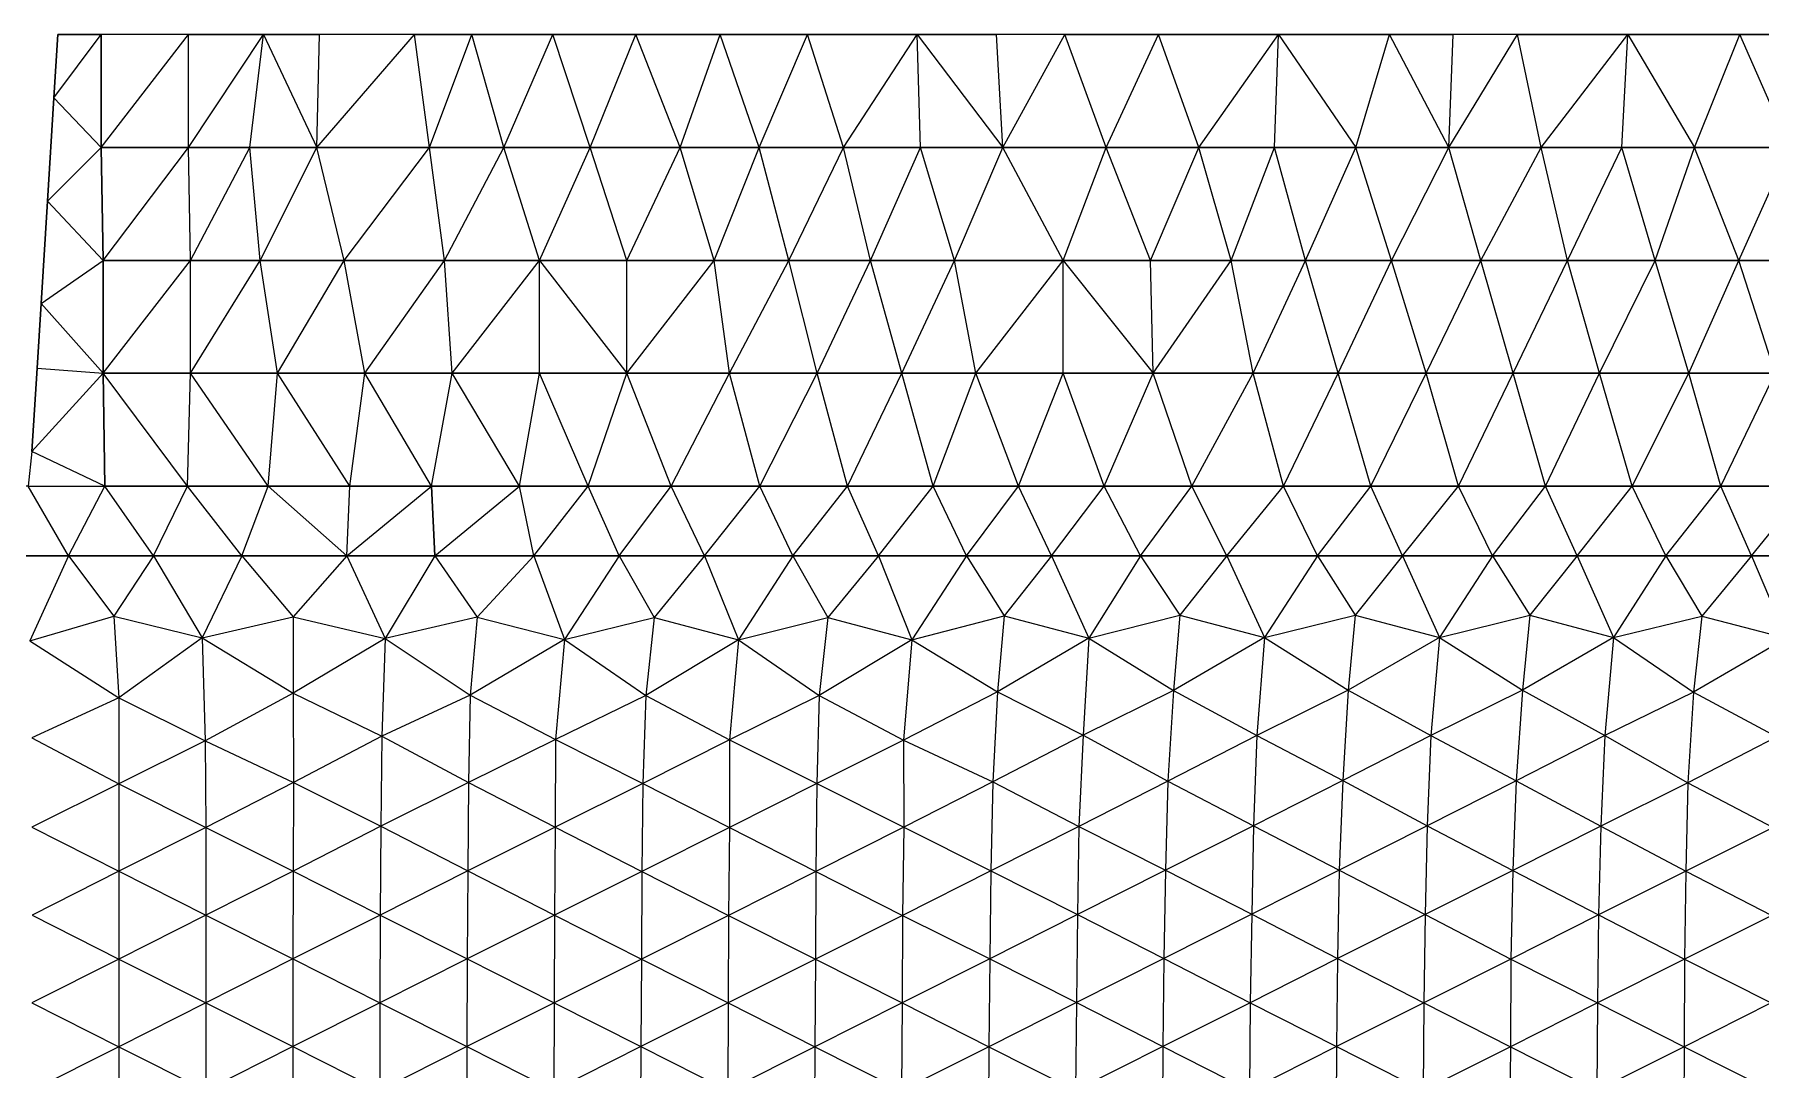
# Model space of a CAD drawing. Header units: inches. Extents: x 0 to 30, y -12 to 0.
# Drawn here: x 10.02 to 19.95, y -5.96 to 0 of the extents above; entities that cross this region are included whole.
import ezdxf

# ---------------------------------------------------------------- set-up
doc = ezdxf.new("R2010")
doc.units = ezdxf.units.IN
doc.header["$MEASUREMENT"] = 0
doc.layers.add('GEOFEM_ACTIVE_AREAS', color=2, linetype='Continuous')
doc.layers.add('GEOFEM_ACTIVE_MESH', color=4, linetype='Continuous')

msp = doc.modelspace()

# ---------------------------------------------------------------- linework, layer by layer
at = {"layer": 'GEOFEM_ACTIVE_AREAS'}
msp.add_lwpolyline([(12.3, -2.6), (11.83, -2.6), (11.36, -2.6), (10.8968, -2.6), (10.42, -2.6), (10.41, -1.95), (10.41, -1.3), (10.4, -0.65), (10.4, 0), (10.15, 0), (10.1272, -0.3654), (10.09, -0.96), (10.0533, -1.5476), (10.03, -1.92), (10, -2.4), (9.98, -2.6), (9.3, -2.6), (9.28, -3), (9.7107, -3), (10.2104, -3), (10.6998, -3), (11.2078, -3), (11.8133, -3), (12.32, -3)], close=True, dxfattribs=at)
for points in [[(20.3882, 0), (19.829, 0), (19.1841, 0), (18.5483, 0), (18.1782, 0), (17.8125, 0), (17.1733, 0), (16.4837, 0), (15.9445, 0), (15.5511, 0), (15.0952, 0), (14.4635, 0), (13.9616, 0), (13.4749, 0), (12.9981, 0), (12.5314, 0), (12.2023, 0), (11.6548, 0), (11.3338, 0), (10.9026, 0), (10.4, 0), (10.4, -0.65), (10.9026, -0.65), (11.2545, -0.65), (11.6393, -0.65), (12.2882, -0.65), (12.7161, -0.65), (13.2136, -0.65), (13.7313, -0.65), (14.1848, -0.65), (14.6708, -0.65), (15.1134, -0.65), (15.5881, -0.65), (16.1819, -0.65), (16.7164, -0.65), (17.1508, -0.65), (17.6196, -0.65), (18.1536, -0.65), (18.6853, -0.65), (19.1496, -0.65), (19.5686, -0.65), (20.1137, -0.65)], [(20.1137, -0.65), (19.5686, -0.65), (19.1496, -0.65), (18.6853, -0.65), (18.1536, -0.65), (17.6196, -0.65), (17.1508, -0.65), (16.7164, -0.65), (16.1819, -0.65), (15.5881, -0.65), (15.1134, -0.65), (14.6708, -0.65), (14.1848, -0.65), (13.7313, -0.65), (13.2136, -0.65), (12.7161, -0.65), (12.2882, -0.65), (11.6393, -0.65), (11.2545, -0.65), (10.9026, -0.65), (10.4, -0.65), (10.41, -1.3), (10.9123, -1.3), (11.314, -1.3), (11.798, -1.3), (12.3757, -1.3), (12.9215, -1.3), (13.4238, -1.3), (13.9262, -1.3), (14.357, -1.3), (14.8269, -1.3), (15.3096, -1.3), (15.9354, -1.3), (16.4377, -1.3), (16.9008, -1.3), (17.3288, -1.3), (17.8244, -1.3), (18.3391, -1.3), (18.837, -1.3), (19.3415, -1.3), (19.8236, -1.3), (20.349, -1.3)], [(20.349, -1.3), (19.8236, -1.3), (19.3415, -1.3), (18.837, -1.3), (18.3391, -1.3), (17.8244, -1.3), (17.3288, -1.3), (16.9008, -1.3), (16.4377, -1.3), (15.9354, -1.3), (15.3096, -1.3), (14.8269, -1.3), (14.357, -1.3), (13.9262, -1.3), (13.4238, -1.3), (12.9215, -1.3), (12.3757, -1.3), (11.798, -1.3), (11.314, -1.3), (10.9123, -1.3), (10.41, -1.3), (10.41, -1.95), (10.9123, -1.95), (11.4146, -1.95), (11.9169, -1.95), (12.4192, -1.95), (12.9215, -1.95), (13.4238, -1.95), (14.0141, -1.95), (14.519, -1.95), (15.0063, -1.95), (15.4331, -1.95), (15.9354, -1.95), (16.4523, -1.95), (17.0288, -1.95), (17.5177, -1.95), (18.0234, -1.95), (18.5235, -1.95), (19.0211, -1.95), (19.5357, -1.95), (20.0319, -1.95)], [(20.0319, -1.95), (19.5357, -1.95), (19.0211, -1.95), (18.5235, -1.95), (18.0234, -1.95), (17.5177, -1.95), (17.0288, -1.95), (16.4523, -1.95), (15.9354, -1.95), (15.4331, -1.95), (15.0063, -1.95), (14.519, -1.95), (14.0141, -1.95), (13.4238, -1.95), (12.9215, -1.95), (12.4192, -1.95), (11.9169, -1.95), (11.4146, -1.95), (10.9123, -1.95), (10.41, -1.95), (10.42, -2.6), (10.8968, -2.6), (11.36, -2.6), (11.83, -2.6), (12.3, -2.6), (12.8057, -2.6), (13.2007, -2.6), (13.6787, -2.6), (14.1897, -2.6), (14.6945, -2.6), (15.1868, -2.6), (15.6773, -2.6), (16.1699, -2.6), (16.6753, -2.6), (17.2028, -2.6), (17.706, -2.6), (18.2094, -2.6), (18.7098, -2.6), (19.2099, -2.6), (19.7199, -2.6), (20.2197, -2.6)], [(20.2197, -2.6), (19.7199, -2.6), (19.2099, -2.6), (18.7098, -2.6), (18.2094, -2.6), (17.706, -2.6), (17.2028, -2.6), (16.6753, -2.6), (16.1699, -2.6), (15.6773, -2.6), (15.1868, -2.6), (14.6945, -2.6), (14.1897, -2.6), (13.6787, -2.6), (13.2007, -2.6), (12.8057, -2.6), (12.3, -2.6), (12.32, -3), (12.888, -3), (13.3806, -3), (13.8706, -3), (14.3799, -3), (14.8727, -3), (15.3776, -3), (15.8668, -3), (16.3797, -3), (16.8773, -3), (17.3991, -3), (17.8881, -3), (18.4047, -3), (18.8916, -3), (19.402, -3), (19.8948, -3), (20.4041, -3)], [(20.4041, -3), (19.8948, -3), (19.402, -3), (18.8916, -3), (18.4047, -3), (17.8881, -3), (17.3991, -3), (16.8773, -3), (16.3797, -3), (15.8668, -3), (15.3776, -3), (14.8727, -3), (14.3799, -3), (13.8706, -3), (13.3806, -3), (12.888, -3), (12.32, -3), (11.8133, -3), (11.2078, -3), (10.6998, -3), (10.2104, -3), (9.7107, -3)]]:
    msp.add_lwpolyline(points, dxfattribs=at)
at = {"layer": 'GEOFEM_ACTIVE_MESH'}
for p, q in [((10.1272, -0.3654), (10.15, 0)), ((10.1272, -0.3654), (10.4, 0)), ((10.15, 0), (10.4, 0)), ((10.4, -0.65), (10.9026, 0)), ((10.4, -0.65), (10.4, 0)), ((10.9026, 0), (10.4, 0)), ((10.4, -0.65), (10.4, 0)), ((10.9026, -0.65), (10.9026, 0)), ((10.9026, -0.65), (11.3338, 0)), ((10.9026, 0), (11.3338, 0)), ((11.2545, -0.65), (11.3338, 0)), ((11.3338, 0), (11.6393, -0.65)), ((11.3338, 0), (11.6548, 0)), ((11.6393, -0.65), (12.2023, 0)), ((11.6393, -0.65), (11.6548, 0)), ((12.2023, 0), (11.6548, 0)), ((12.2882, -0.65), (12.2023, 0)), ((12.2023, 0), (12.5314, 0)), ((12.2882, -0.65), (12.5314, 0)), ((12.7161, -0.65), (12.5314, 0)), ((12.5314, 0), (12.9981, 0)), ((12.7161, -0.65), (12.9981, 0)), ((13.2136, -0.65), (12.9981, 0)), ((12.9981, 0), (13.4749, 0)), ((13.2136, -0.65), (13.4749, 0)), ((13.7313, -0.65), (13.4749, 0)), ((13.4749, 0), (13.9616, 0)), ((13.7313, -0.65), (13.9616, 0)), ((14.1848, -0.65), (13.9616, 0)), ((13.9616, 0), (14.4635, 0)), ((14.1848, -0.65), (14.4635, 0)), ((14.6708, -0.65), (14.4635, 0)), ((14.4635, 0), (15.0952, 0)), ((14.6708, -0.65), (15.0952, 0)), ((15.1134, -0.65), (15.0952, 0)), ((15.0952, 0), (15.5881, -0.65)), ((15.0952, 0), (15.5511, 0)), ((15.5881, -0.65), (15.5511, 0)), ((15.9445, 0), (15.5511, 0)), ((15.5881, -0.65), (15.9445, 0)), ((16.1819, -0.65), (15.9445, 0)), ((15.9445, 0), (16.4837, 0)), ((16.1819, -0.65), (16.4837, 0)), ((16.7164, -0.65), (16.4837, 0)), ((16.4837, 0), (17.1733, 0)), ((16.7164, -0.65), (17.1733, 0)), ((17.1508, -0.65), (17.1733, 0)), ((17.1733, 0), (17.6196, -0.65)), ((17.1733, 0), (17.8125, 0)), ((17.6196, -0.65), (17.8125, 0)), ((18.1536, -0.65), (17.8125, 0)), ((17.8125, 0), (18.1782, 0)), ((18.1536, -0.65), (18.5483, 0)), ((18.1536, -0.65), (18.1782, 0)), ((18.5483, 0), (18.1782, 0)), ((18.6853, -0.65), (18.5483, 0)), ((18.5483, 0), (19.1841, 0)), ((18.6853, -0.65), (19.1841, 0)), ((19.1496, -0.65), (19.1841, 0)), ((19.1841, 0), (19.5686, -0.65)), ((19.1841, 0), (19.829, 0)), ((19.5686, -0.65), (19.829, 0)), ((20.1137, -0.65), (19.829, 0)), ((19.829, 0), (20.3882, 0)), ((10.09, -0.96), (10.1272, -0.3654)), ((10.1272, -0.3654), (10.4, -0.65)), ((10.09, -0.96), (10.4, -0.65)), ((10.4, -0.65), (10.9026, -0.65)), ((10.41, -1.3), (10.4, -0.65)), ((10.41, -1.3), (10.4, -0.65)), ((10.9026, -0.65), (10.4, -0.65)), ((10.41, -1.3), (10.9026, -0.65)), ((10.9026, -0.65), (11.2545, -0.65)), ((10.9123, -1.3), (10.9026, -0.65)), ((10.9026, -0.65), (11.2545, -0.65)), ((10.9123, -1.3), (11.2545, -0.65)), ((11.2545, -0.65), (11.6393, -0.65)), ((11.314, -1.3), (11.2545, -0.65)), ((11.2545, -0.65), (11.6393, -0.65)), ((11.314, -1.3), (11.6393, -0.65)), ((11.6393, -0.65), (12.2882, -0.65)), ((11.798, -1.3), (11.6393, -0.65)), ((11.6393, -0.65), (12.2882, -0.65)), ((11.798, -1.3), (12.2882, -0.65)), ((12.2882, -0.65), (12.7161, -0.65)), ((12.3757, -1.3), (12.2882, -0.65)), ((12.2882, -0.65), (12.7161, -0.65)), ((12.3757, -1.3), (12.7161, -0.65)), ((12.7161, -0.65), (13.2136, -0.65)), ((12.9215, -1.3), (12.7161, -0.65)), ((12.7161, -0.65), (13.2136, -0.65)), ((12.9215, -1.3), (13.2136, -0.65)), ((13.2136, -0.65), (13.7313, -0.65)), ((13.4238, -1.3), (13.2136, -0.65)), ((13.2136, -0.65), (13.7313, -0.65)), ((13.4238, -1.3), (13.7313, -0.65)), ((13.7313, -0.65), (14.1848, -0.65)), ((13.9262, -1.3), (13.7313, -0.65)), ((13.7313, -0.65), (14.1848, -0.65)), ((13.9262, -1.3), (14.1848, -0.65)), ((14.1848, -0.65), (14.6708, -0.65)), ((14.357, -1.3), (14.1848, -0.65)), ((14.1848, -0.65), (14.6708, -0.65)), ((14.357, -1.3), (14.6708, -0.65)), ((14.6708, -0.65), (15.1134, -0.65)), ((14.8269, -1.3), (14.6708, -0.65)), ((14.6708, -0.65), (15.1134, -0.65)), ((14.8269, -1.3), (15.1134, -0.65)), ((15.1134, -0.65), (15.5881, -0.65)), ((15.3096, -1.3), (15.1134, -0.65)), ((15.1134, -0.65), (15.5881, -0.65)), ((15.3096, -1.3), (15.5881, -0.65)), ((15.5881, -0.65), (16.1819, -0.65)), ((15.9354, -1.3), (15.5881, -0.65)), ((15.5881, -0.65), (16.1819, -0.65)), ((15.9354, -1.3), (16.1819, -0.65)), ((16.1819, -0.65), (16.7164, -0.65)), ((16.4377, -1.3), (16.1819, -0.65)), ((16.1819, -0.65), (16.7164, -0.65)), ((16.4377, -1.3), (16.7164, -0.65)), ((16.7164, -0.65), (17.1508, -0.65)), ((16.9008, -1.3), (16.7164, -0.65)), ((16.7164, -0.65), (17.1508, -0.65)), ((16.9008, -1.3), (17.1508, -0.65)), ((17.1508, -0.65), (17.6196, -0.65)), ((17.3288, -1.3), (17.1508, -0.65)), ((17.1508, -0.65), (17.6196, -0.65)), ((17.3288, -1.3), (17.6196, -0.65)), ((17.6196, -0.65), (18.1536, -0.65)), ((17.8244, -1.3), (17.6196, -0.65)), ((17.6196, -0.65), (18.1536, -0.65)), ((17.8244, -1.3), (18.1536, -0.65)), ((18.1536, -0.65), (18.6853, -0.65)), ((18.3391, -1.3), (18.1536, -0.65)), ((18.1536, -0.65), (18.6853, -0.65)), ((18.3391, -1.3), (18.6853, -0.65)), ((18.6853, -0.65), (19.1496, -0.65)), ((18.837, -1.3), (18.6853, -0.65)), ((18.6853, -0.65), (19.1496, -0.65)), ((18.837, -1.3), (19.1496, -0.65)), ((19.1496, -0.65), (19.5686, -0.65)), ((19.3415, -1.3), (19.1496, -0.65)), ((19.1496, -0.65), (19.5686, -0.65)), ((19.3415, -1.3), (19.5686, -0.65)), ((19.5686, -0.65), (20.1137, -0.65)), ((19.8236, -1.3), (19.5686, -0.65)), ((19.5686, -0.65), (20.1137, -0.65)), ((19.8236, -1.3), (20.1137, -0.65)), ((10.0533, -1.5476), (10.09, -0.96)), ((10.09, -0.96), (10.41, -1.3)), ((10.0533, -1.5476), (10.41, -1.3)), ((10.41, -1.95), (10.41, -1.3)), ((10.41, -1.3), (10.9123, -1.3)), ((10.41, -1.95), (10.9123, -1.3)), ((10.41, -1.95), (10.41, -1.3)), ((10.9123, -1.3), (10.41, -1.3)), ((10.9123, -1.3), (11.314, -1.3)), ((10.9123, -1.95), (10.9123, -1.3)), ((10.9123, -1.95), (11.314, -1.3)), ((10.9123, -1.3), (11.314, -1.3)), ((11.314, -1.3), (11.798, -1.3)), ((11.4146, -1.95), (11.314, -1.3)), ((11.314, -1.3), (11.798, -1.3)), ((11.4146, -1.95), (11.798, -1.3)), ((11.798, -1.3), (12.3757, -1.3)), ((11.9169, -1.95), (11.798, -1.3)), ((11.798, -1.3), (12.3757, -1.3)), ((11.9169, -1.95), (12.3757, -1.3)), ((12.3757, -1.3), (12.9215, -1.3)), ((12.4192, -1.95), (12.3757, -1.3)), ((12.3757, -1.3), (12.9215, -1.3)), ((12.4192, -1.95), (12.9215, -1.3)), ((12.9215, -1.3), (13.4238, -1.3)), ((12.9215, -1.95), (12.9215, -1.3)), ((12.9215, -1.3), (13.4238, -1.95)), ((12.9215, -1.3), (13.4238, -1.3)), ((13.4238, -1.3), (13.9262, -1.3)), ((13.4238, -1.95), (13.9262, -1.3)), ((13.4238, -1.95), (13.4238, -1.3)), ((13.9262, -1.3), (13.4238, -1.3)), ((13.9262, -1.3), (14.357, -1.3)), ((14.0141, -1.95), (13.9262, -1.3)), ((13.9262, -1.3), (14.357, -1.3)), ((14.0141, -1.95), (14.357, -1.3)), ((14.357, -1.3), (14.8269, -1.3)), ((14.519, -1.95), (14.357, -1.3)), ((14.357, -1.3), (14.8269, -1.3)), ((14.519, -1.95), (14.8269, -1.3)), ((14.8269, -1.3), (15.3096, -1.3)), ((15.0063, -1.95), (14.8269, -1.3)), ((14.8269, -1.3), (15.3096, -1.3)), ((15.0063, -1.95), (15.3096, -1.3)), ((15.3096, -1.3), (15.9354, -1.3)), ((15.4331, -1.95), (15.3096, -1.3)), ((15.3096, -1.3), (15.9354, -1.3)), ((15.4331, -1.95), (15.9354, -1.3)), ((15.9354, -1.3), (16.4377, -1.3)), ((15.9354, -1.95), (15.9354, -1.3)), ((15.9354, -1.3), (16.4523, -1.95)), ((15.9354, -1.3), (16.4377, -1.3)), ((16.4377, -1.3), (16.9008, -1.3)), ((16.4523, -1.95), (16.4377, -1.3)), ((16.9008, -1.3), (16.4377, -1.3)), ((16.4523, -1.95), (16.9008, -1.3)), ((16.9008, -1.3), (17.3288, -1.3)), ((17.0288, -1.95), (16.9008, -1.3)), ((16.9008, -1.3), (17.3288, -1.3)), ((17.0288, -1.95), (17.3288, -1.3)), ((17.3288, -1.3), (17.8244, -1.3)), ((17.5177, -1.95), (17.3288, -1.3)), ((17.3288, -1.3), (17.8244, -1.3)), ((17.5177, -1.95), (17.8244, -1.3)), ((17.8244, -1.3), (18.3391, -1.3)), ((18.0234, -1.95), (17.8244, -1.3)), ((17.8244, -1.3), (18.3391, -1.3)), ((18.0234, -1.95), (18.3391, -1.3)), ((18.3391, -1.3), (18.837, -1.3)), ((18.5235, -1.95), (18.3391, -1.3)), ((18.3391, -1.3), (18.837, -1.3)), ((18.5235, -1.95), (18.837, -1.3)), ((18.837, -1.3), (19.3415, -1.3)), ((19.0211, -1.95), (18.837, -1.3)), ((18.837, -1.3), (19.3415, -1.3)), ((19.0211, -1.95), (19.3415, -1.3)), ((19.3415, -1.3), (19.8236, -1.3)), ((19.5357, -1.95), (19.3415, -1.3)), ((19.3415, -1.3), (19.8236, -1.3)), ((19.5357, -1.95), (19.8236, -1.3)), ((19.8236, -1.3), (20.349, -1.3)), ((20.0319, -1.95), (19.8236, -1.3)), ((19.8236, -1.3), (20.349, -1.3)), ((10.03, -1.92), (10.0533, -1.5476)), ((10.41, -1.95), (10.0533, -1.5476)), ((10, -2.4), (10.03, -1.92)), ((10, -2.4), (10.41, -1.95)), ((10.03, -1.92), (10.41, -1.95)), ((10.42, -2.6), (10.41, -1.95)), ((10.41, -1.95), (10.9123, -1.95)), ((10.8968, -2.6), (10.41, -1.95)), ((10.42, -2.6), (10.41, -1.95)), ((10.9123, -1.95), (10.41, -1.95)), ((10.8968, -2.6), (10.9123, -1.95)), ((10.9123, -1.95), (11.4146, -1.95)), ((11.36, -2.6), (10.9123, -1.95)), ((11.4146, -1.95), (10.9123, -1.95)), ((11.36, -2.6), (11.4146, -1.95)), ((11.4146, -1.95), (11.9169, -1.95)), ((11.83, -2.6), (11.4146, -1.95)), ((11.9169, -1.95), (11.4146, -1.95)), ((11.83, -2.6), (11.9169, -1.95)), ((11.9169, -1.95), (12.4192, -1.95)), ((12.3, -2.6), (11.9169, -1.95)), ((12.4192, -1.95), (11.9169, -1.95)), ((12.3, -2.6), (12.4192, -1.95)), ((12.4192, -1.95), (12.9215, -1.95)), ((12.8057, -2.6), (12.4192, -1.95)), ((12.4192, -1.95), (12.9215, -1.95)), ((12.8057, -2.6), (12.9215, -1.95)), ((12.9215, -1.95), (13.4238, -1.95)), ((13.2007, -2.6), (12.9215, -1.95)), ((12.9215, -1.95), (13.4238, -1.95)), ((13.2007, -2.6), (13.4238, -1.95)), ((13.4238, -1.95), (14.0141, -1.95)), ((13.6787, -2.6), (13.4238, -1.95)), ((13.4238, -1.95), (14.0141, -1.95)), ((13.6787, -2.6), (14.0141, -1.95)), ((14.0141, -1.95), (14.519, -1.95)), ((14.1897, -2.6), (14.0141, -1.95)), ((14.0141, -1.95), (14.519, -1.95)), ((14.1897, -2.6), (14.519, -1.95)), ((14.519, -1.95), (15.0063, -1.95)), ((14.6945, -2.6), (14.519, -1.95)), ((14.519, -1.95), (15.0063, -1.95)), ((14.6945, -2.6), (15.0063, -1.95)), ((15.0063, -1.95), (15.4331, -1.95)), ((15.1868, -2.6), (15.0063, -1.95)), ((15.0063, -1.95), (15.4331, -1.95)), ((15.1868, -2.6), (15.4331, -1.95)), ((15.4331, -1.95), (15.9354, -1.95)), ((15.6773, -2.6), (15.4331, -1.95)), ((15.4331, -1.95), (15.9354, -1.95)), ((15.6773, -2.6), (15.9354, -1.95)), ((15.9354, -1.95), (16.4523, -1.95)), ((16.1699, -2.6), (15.9354, -1.95)), ((15.9354, -1.95), (16.4523, -1.95)), ((16.1699, -2.6), (16.4523, -1.95)), ((16.4523, -1.95), (17.0288, -1.95)), ((16.6753, -2.6), (16.4523, -1.95)), ((16.4523, -1.95), (17.0288, -1.95)), ((16.6753, -2.6), (17.0288, -1.95)), ((17.0288, -1.95), (17.5177, -1.95)), ((17.2028, -2.6), (17.0288, -1.95)), ((17.0288, -1.95), (17.5177, -1.95)), ((17.2028, -2.6), (17.5177, -1.95)), ((17.5177, -1.95), (18.0234, -1.95)), ((17.706, -2.6), (17.5177, -1.95)), ((17.5177, -1.95), (18.0234, -1.95)), ((17.706, -2.6), (18.0234, -1.95)), ((18.0234, -1.95), (18.5235, -1.95)), ((18.2094, -2.6), (18.0234, -1.95)), ((18.0234, -1.95), (18.5235, -1.95)), ((18.2094, -2.6), (18.5235, -1.95)), ((18.5235, -1.95), (19.0211, -1.95)), ((18.7098, -2.6), (18.5235, -1.95)), ((18.5235, -1.95), (19.0211, -1.95)), ((18.7098, -2.6), (19.0211, -1.95)), ((19.0211, -1.95), (19.5357, -1.95)), ((19.2099, -2.6), (19.0211, -1.95)), ((19.0211, -1.95), (19.5357, -1.95)), ((19.2099, -2.6), (19.5357, -1.95)), ((19.5357, -1.95), (20.0319, -1.95)), ((19.7199, -2.6), (19.5357, -1.95)), ((19.5357, -1.95), (20.0319, -1.95)), ((19.7199, -2.6), (20.0319, -1.95)), ((10.42, -2.6), (10, -2.4)), ((10.2104, -3), (9.98, -2.6)), ((9.98, -2.6), (10.42, -2.6)), ((10.2104, -3), (10.42, -2.6)), ((10.6998, -3), (10.42, -2.6)), ((10.42, -2.6), (10.8968, -2.6)), ((10.8968, -2.6), (10.42, -2.6)), ((10.6998, -3), (10.8968, -2.6)), ((11.2078, -3), (10.8968, -2.6)), ((10.8968, -2.6), (11.36, -2.6)), ((11.36, -2.6), (10.8968, -2.6)), ((11.2078, -3), (11.36, -2.6)), ((11.8133, -3), (11.36, -2.6)), ((11.36, -2.6), (11.83, -2.6)), ((11.83, -2.6), (11.36, -2.6)), ((11.8133, -3), (12.3, -2.6)), ((11.8133, -3), (11.83, -2.6)), ((12.3, -2.6), (11.83, -2.6)), ((12.3, -2.6), (11.83, -2.6)), ((12.32, -3), (12.3, -2.6)), ((12.3, -2.6), (12.8057, -2.6)), ((12.32, -3), (12.3, -2.6)), ((12.8057, -2.6), (12.3, -2.6)), ((12.32, -3), (12.8057, -2.6)), ((12.8057, -2.6), (13.2007, -2.6)), ((12.888, -3), (12.8057, -2.6)), ((12.8057, -2.6), (13.2007, -2.6)), ((12.888, -3), (13.2007, -2.6)), ((13.2007, -2.6), (13.6787, -2.6)), ((13.3806, -3), (13.2007, -2.6)), ((13.2007, -2.6), (13.6787, -2.6)), ((13.3806, -3), (13.6787, -2.6)), ((13.6787, -2.6), (14.1897, -2.6)), ((13.8706, -3), (13.6787, -2.6)), ((13.6787, -2.6), (14.1897, -2.6)), ((13.8706, -3), (14.1897, -2.6)), ((14.1897, -2.6), (14.6945, -2.6)), ((14.3799, -3), (14.1897, -2.6)), ((14.1897, -2.6), (14.6945, -2.6)), ((14.3799, -3), (14.6945, -2.6)), ((14.6945, -2.6), (15.1868, -2.6)), ((14.8727, -3), (14.6945, -2.6)), ((14.6945, -2.6), (15.1868, -2.6)), ((14.8727, -3), (15.1868, -2.6)), ((15.1868, -2.6), (15.6773, -2.6)), ((15.3776, -3), (15.1868, -2.6)), ((15.1868, -2.6), (15.6773, -2.6)), ((15.3776, -3), (15.6773, -2.6)), ((15.6773, -2.6), (16.1699, -2.6)), ((15.8668, -3), (15.6773, -2.6)), ((15.6773, -2.6), (16.1699, -2.6)), ((15.8668, -3), (16.1699, -2.6)), ((16.1699, -2.6), (16.6753, -2.6)), ((16.3797, -3), (16.1699, -2.6)), ((16.1699, -2.6), (16.6753, -2.6)), ((16.3797, -3), (16.6753, -2.6)), ((16.6753, -2.6), (17.2028, -2.6)), ((16.8773, -3), (16.6753, -2.6)), ((16.6753, -2.6), (17.2028, -2.6)), ((16.8773, -3), (17.2028, -2.6)), ((17.2028, -2.6), (17.706, -2.6)), ((17.3991, -3), (17.2028, -2.6)), ((17.2028, -2.6), (17.706, -2.6)), ((17.3991, -3), (17.706, -2.6)), ((17.706, -2.6), (18.2094, -2.6)), ((17.8881, -3), (17.706, -2.6)), ((17.706, -2.6), (18.2094, -2.6)), ((17.8881, -3), (18.2094, -2.6)), ((18.2094, -2.6), (18.7098, -2.6)), ((18.4047, -3), (18.2094, -2.6)), ((18.2094, -2.6), (18.7098, -2.6)), ((18.4047, -3), (18.7098, -2.6)), ((18.7098, -2.6), (19.2099, -2.6)), ((18.8916, -3), (18.7098, -2.6)), ((18.7098, -2.6), (19.2099, -2.6)), ((18.8916, -3), (19.2099, -2.6)), ((19.2099, -2.6), (19.7199, -2.6)), ((19.402, -3), (19.2099, -2.6)), ((19.2099, -2.6), (19.7199, -2.6)), ((19.402, -3), (19.7199, -2.6)), ((19.7199, -2.6), (20.2197, -2.6)), ((19.8948, -3), (19.7199, -2.6)), ((19.7199, -2.6), (20.2197, -2.6)), ((19.8948, -3), (20.2197, -2.6)), ((9.7107, -3), (10.2104, -3)), ((9.7107, -3), (10.2104, -3)), ((10.2104, -3), (9.9893, -3.489)), ((10.2104, -3), (10.6998, -3)), ((10.2104, -3), (10.6998, -3)), ((10.2104, -3), (10.4713, -3.3476)), ((10.6998, -3), (10.4713, -3.3476)), ((10.6998, -3), (11.2078, -3)), ((10.6998, -3), (11.2078, -3)), ((10.6998, -3), (10.9804, -3.4726)), ((11.2078, -3), (10.9804, -3.4726)), ((11.2078, -3), (11.8133, -3)), ((11.2078, -3), (11.8133, -3)), ((11.2078, -3), (11.5032, -3.3517)), ((11.8133, -3), (11.5032, -3.3517)), ((11.8133, -3), (12.32, -3)), ((12.32, -3), (11.8133, -3)), ((11.8133, -3), (12.0325, -3.4766)), ((12.32, -3), (12.0325, -3.4766)), ((12.32, -3), (12.888, -3)), ((12.888, -3), (12.32, -3)), ((12.32, -3), (12.5619, -3.3541)), ((12.888, -3), (12.5619, -3.3541)), ((12.888, -3), (13.3806, -3)), ((12.888, -3), (13.3806, -3)), ((12.888, -3), (13.0659, -3.4829)), ((13.3806, -3), (13.0659, -3.4829)), ((13.3806, -3), (13.8706, -3)), ((13.3806, -3), (13.8706, -3)), ((13.3806, -3), (13.5822, -3.355)), ((13.8706, -3), (13.5822, -3.355)), ((13.8706, -3), (14.3799, -3)), ((13.8706, -3), (14.3799, -3)), ((13.8706, -3), (14.0662, -3.4842)), ((14.3799, -3), (14.0662, -3.4842)), ((14.3799, -3), (14.8727, -3)), ((14.3799, -3), (14.8727, -3)), ((14.3799, -3), (14.5807, -3.3556)), ((14.8727, -3), (14.5807, -3.3556)), ((14.8727, -3), (15.3776, -3)), ((14.8727, -3), (15.3776, -3)), ((14.8727, -3), (15.0648, -3.4845)), ((15.3776, -3), (15.0648, -3.4845)), ((15.3776, -3), (15.8668, -3)), ((15.3776, -3), (15.8668, -3)), ((15.3776, -3), (15.5959, -3.3463)), ((15.8668, -3), (15.5959, -3.3463)), ((15.8668, -3), (16.3797, -3)), ((15.8668, -3), (16.3797, -3)), ((15.8668, -3), (16.0816, -3.475)), ((16.3797, -3), (16.0816, -3.475)), ((16.3797, -3), (16.8773, -3)), ((16.3797, -3), (16.8773, -3)), ((16.3797, -3), (16.6054, -3.3426)), ((16.8773, -3), (16.6054, -3.3426)), ((16.8773, -3), (17.3991, -3)), ((16.8773, -3), (17.3991, -3)), ((16.8773, -3), (17.094, -3.4704)), ((17.3991, -3), (17.094, -3.4704)), ((17.3991, -3), (17.8881, -3)), ((17.3991, -3), (17.8881, -3)), ((17.3991, -3), (17.615, -3.3423)), ((17.8881, -3), (17.615, -3.3423)), ((17.8881, -3), (18.4047, -3)), ((17.8881, -3), (18.4047, -3)), ((17.8881, -3), (18.0996, -3.4703)), ((18.4047, -3), (18.0996, -3.4703)), ((18.4047, -3), (18.8916, -3)), ((18.4047, -3), (18.8916, -3)), ((18.4047, -3), (18.6195, -3.3422)), ((18.8916, -3), (18.6195, -3.3422)), ((18.8916, -3), (19.402, -3)), ((18.8916, -3), (19.402, -3)), ((18.8916, -3), (19.1023, -3.4703)), ((19.402, -3), (19.1023, -3.4703)), ((19.402, -3), (19.8948, -3)), ((19.402, -3), (19.8948, -3)), ((19.402, -3), (19.6095, -3.3481)), ((19.8948, -3), (19.6095, -3.3481)), ((19.8948, -3), (20.4041, -3)), ((19.8948, -3), (20.4041, -3)), ((19.8948, -3), (20.0966, -3.4745)), ((9.9893, -3.489), (10.4713, -3.3476)), ((10.4713, -3.3476), (10.9804, -3.4726)), ((10.4713, -3.3476), (10.5, -3.8179)), ((10.9804, -3.4726), (11.5032, -3.3517)), ((11.5032, -3.3517), (12.0325, -3.4766)), ((11.5032, -3.3517), (11.5038, -3.7913)), ((12.5619, -3.3541), (12.0325, -3.4766)), ((12.5619, -3.3541), (12.5221, -3.802)), ((12.5619, -3.3541), (13.0659, -3.4829)), ((13.0659, -3.4829), (13.5822, -3.355)), ((13.5822, -3.355), (13.5339, -3.8035)), ((13.5822, -3.355), (14.0662, -3.4842)), ((14.0662, -3.4842), (14.5807, -3.3556)), ((14.5807, -3.3556), (14.5313, -3.8047)), ((14.5807, -3.3556), (15.0648, -3.4845)), ((15.0648, -3.4845), (15.5959, -3.3463)), ((15.5959, -3.3463), (15.5568, -3.7831)), ((15.5959, -3.3463), (16.0816, -3.475)), ((16.0816, -3.475), (16.6054, -3.3426)), ((16.6054, -3.3426), (16.5704, -3.7747)), ((16.6054, -3.3426), (17.094, -3.4704)), ((17.094, -3.4704), (17.615, -3.3423)), ((17.615, -3.3423), (17.5748, -3.7741)), ((17.615, -3.3423), (18.0996, -3.4703)), ((18.0996, -3.4703), (18.6195, -3.3422)), ((18.6195, -3.3422), (18.5778, -3.7741)), ((18.6195, -3.3422), (19.1023, -3.4703)), ((19.1023, -3.4703), (19.6095, -3.3481)), ((19.6095, -3.3481), (19.5624, -3.7855)), ((19.6095, -3.3481), (20.0966, -3.4745)), ((10.9804, -3.4726), (10.5, -3.8179)), ((10.9804, -3.4726), (11.5038, -3.7913)), ((10.9804, -3.4726), (10.9982, -4.066)), ((16.0816, -3.475), (15.5568, -3.7831)), ((16.0816, -3.475), (16.05, -4.0318)), ((16.0816, -3.475), (16.5704, -3.7747)), ((17.094, -3.4704), (16.5704, -3.7747)), ((17.094, -3.4704), (17.0495, -4.0341)), ((17.094, -3.4704), (17.5748, -3.7741)), ((18.0996, -3.4703), (17.5748, -3.7741)), ((18.0996, -3.4703), (18.0509, -4.0346)), ((18.0996, -3.4703), (18.5778, -3.7741)), ((19.1023, -3.4703), (18.5778, -3.7741)), ((19.1023, -3.4703), (19.0526, -4.0346)), ((19.1023, -3.4703), (19.5624, -3.7855)), ((20.0966, -3.4745), (19.5624, -3.7855)), ((9.9893, -3.489), (10.5, -3.8179)), ((12.0325, -3.4766), (11.5038, -3.7913)), ((12.0325, -3.4766), (12.0145, -4.0377)), ((12.0325, -3.4766), (12.5221, -3.802)), ((13.0659, -3.4829), (12.5221, -3.802)), ((13.0659, -3.4829), (13.0136, -4.0582)), ((13.0659, -3.4829), (13.5339, -3.8035)), ((14.0662, -3.4842), (13.5339, -3.8035)), ((14.0662, -3.4842), (14.0157, -4.0603)), ((14.0662, -3.4842), (14.5313, -3.8047)), ((15.0648, -3.4845), (14.5313, -3.8047)), ((15.0648, -3.4845), (15.0152, -4.0606)), ((15.0648, -3.4845), (15.5568, -3.7831)), ((10.5, -3.8179), (9.9997, -4.0477)), ((10.5, -3.8179), (10.9982, -4.066)), ((10.5, -3.8179), (10.5004, -4.3123)), ((11.5038, -3.7913), (10.9982, -4.066)), ((11.5038, -3.7913), (12.0145, -4.0377)), ((11.5038, -3.7913), (11.5051, -4.305)), ((12.5221, -3.802), (12.0145, -4.0377)), ((12.5221, -3.802), (12.5132, -4.305)), ((12.5221, -3.802), (13.0136, -4.0582)), ((13.5339, -3.8035), (13.0136, -4.0582)), ((13.5339, -3.8035), (13.5168, -4.3106)), ((13.5339, -3.8035), (14.0157, -4.0603)), ((14.5313, -3.8047), (14.0157, -4.0603)), ((14.5313, -3.8047), (14.518, -4.3113)), ((14.5313, -3.8047), (15.0152, -4.0606)), ((15.5568, -3.7831), (15.0152, -4.0606)), ((15.5568, -3.7831), (15.5307, -4.3012)), ((15.5568, -3.7831), (16.05, -4.0318)), ((16.5704, -3.7747), (16.05, -4.0318)), ((16.5704, -3.7747), (16.5378, -4.2971)), ((16.5704, -3.7747), (17.0495, -4.0341)), ((17.5748, -3.7741), (17.0495, -4.0341)), ((17.5748, -3.7741), (17.5441, -4.2927)), ((17.5748, -3.7741), (18.0509, -4.0346)), ((18.5778, -3.7741), (18.0509, -4.0346)), ((18.5778, -3.7741), (18.5421, -4.2952)), ((18.5778, -3.7741), (19.0526, -4.0346)), ((19.5624, -3.7855), (19.0526, -4.0346)), ((19.5624, -3.7855), (19.5286, -4.3062)), ((19.5624, -3.7855), (20.0419, -4.0427)), ((9.9997, -4.0477), (10.5004, -4.3123)), ((10.9982, -4.066), (10.5004, -4.3123)), ((10.9982, -4.066), (11.5051, -4.305)), ((10.9982, -4.066), (11.0019, -4.5637)), ((12.0145, -4.0377), (11.5051, -4.305)), ((12.0145, -4.0377), (12.0085, -4.5569)), ((12.0145, -4.0377), (12.5132, -4.305)), ((13.0136, -4.0582), (12.5132, -4.305)), ((13.0136, -4.0582), (13.012, -4.5618)), ((13.0136, -4.0582), (13.5168, -4.3106)), ((14.0157, -4.0603), (13.5168, -4.3106)), ((14.0157, -4.0603), (14.0142, -4.564)), ((14.0157, -4.0603), (14.518, -4.3113)), ((15.0152, -4.0606), (14.518, -4.3113)), ((15.0152, -4.0606), (15.5307, -4.3012)), ((15.0152, -4.0606), (15.0183, -4.5617)), ((16.05, -4.0318), (15.5307, -4.3012)), ((16.05, -4.0318), (16.0249, -4.5577)), ((16.05, -4.0318), (16.5378, -4.2971)), ((17.0495, -4.0341), (16.5378, -4.2971)), ((17.0495, -4.0341), (17.0297, -4.554)), ((17.0495, -4.0341), (17.5441, -4.2927)), ((18.0509, -4.0346), (17.5441, -4.2927)), ((18.0509, -4.0346), (18.0302, -4.5541)), ((18.0509, -4.0346), (18.5421, -4.2952)), ((19.0526, -4.0346), (18.5421, -4.2952)), ((19.0526, -4.0346), (19.029, -4.5557)), ((19.0526, -4.0346), (19.5286, -4.3062)), ((20.0419, -4.0427), (19.5286, -4.3062)), ((10.5004, -4.3123), (10.0011, -4.5622)), ((10.5004, -4.3123), (11.0019, -4.5637)), ((10.5004, -4.3123), (10.5013, -4.8164)), ((11.5051, -4.305), (11.0019, -4.5637)), ((11.5051, -4.305), (11.5038, -4.8148)), ((11.5051, -4.305), (12.0085, -4.5569)), ((12.5132, -4.305), (12.0085, -4.5569)), ((12.5132, -4.305), (12.5086, -4.8136)), ((12.5132, -4.305), (13.012, -4.5618)), ((13.5168, -4.3106), (13.012, -4.5618)), ((13.5168, -4.3106), (13.5105, -4.8172)), ((13.5168, -4.3106), (14.0142, -4.564)), ((14.518, -4.3113), (14.0142, -4.564)), ((14.518, -4.3113), (14.5122, -4.8179)), ((14.518, -4.3113), (15.0183, -4.5617)), ((15.5307, -4.3012), (15.0183, -4.5617)), ((15.5307, -4.3012), (15.5188, -4.813)), ((15.5307, -4.3012), (16.0249, -4.5577)), ((16.5378, -4.2971), (16.0249, -4.5577)), ((16.5378, -4.2971), (16.5239, -4.8095)), ((16.5378, -4.2971), (17.0297, -4.554)), ((17.5441, -4.2927), (17.0297, -4.554)), ((17.5441, -4.2927), (17.5233, -4.8103)), ((17.5441, -4.2927), (18.0302, -4.5541)), ((18.5421, -4.2952), (18.0302, -4.5541)), ((18.5421, -4.2952), (18.5228, -4.8111)), ((18.5421, -4.2952), (19.029, -4.5557)), ((19.5286, -4.3062), (19.029, -4.5557)), ((19.5286, -4.3062), (19.5183, -4.8151)), ((19.5286, -4.3062), (20.0196, -4.5634)), ((10.0011, -4.5622), (10.5013, -4.8164)), ((11.0019, -4.5637), (10.5013, -4.8164)), ((11.0019, -4.5637), (11.5038, -4.8148)), ((11.0019, -4.5637), (11.002, -5.0687)), ((12.0085, -4.5569), (11.5038, -4.8148)), ((12.0085, -4.5569), (12.0048, -5.0678)), ((12.0085, -4.5569), (12.5086, -4.8136)), ((13.012, -4.5618), (12.5086, -4.8136)), ((13.012, -4.5618), (13.0083, -5.0678)), ((13.012, -4.5618), (13.5105, -4.8172)), ((14.0142, -4.564), (13.5105, -4.8172)), ((14.0142, -4.564), (14.0096, -5.0699)), ((14.0142, -4.564), (14.5122, -4.8179)), ((15.0183, -4.5617), (14.5122, -4.8179)), ((15.0183, -4.5617), (15.011, -5.0703)), ((15.0183, -4.5617), (15.5188, -4.813)), ((16.0249, -4.5577), (15.5188, -4.813)), ((16.0249, -4.5577), (16.017, -5.0657)), ((16.0249, -4.5577), (16.5239, -4.8095)), ((17.0297, -4.554), (16.5239, -4.8095)), ((17.0297, -4.554), (17.0196, -5.0639)), ((17.0297, -4.554), (17.5233, -4.8103)), ((18.0302, -4.5541), (17.5233, -4.8103)), ((18.0302, -4.5541), (18.0187, -5.065)), ((18.0302, -4.5541), (18.5228, -4.8111)), ((19.029, -4.5557), (18.5228, -4.8111)), ((19.029, -4.5557), (19.0161, -5.0673)), ((19.029, -4.5557), (19.5183, -4.8151)), ((20.0196, -4.5634), (19.5183, -4.8151)), ((10.5013, -4.8164), (10.0012, -5.0692)), ((10.5013, -4.8164), (11.002, -5.0687)), ((10.5013, -4.8164), (10.5013, -5.3216)), ((11.5038, -4.8148), (11.002, -5.0687)), ((11.5038, -4.8148), (11.5028, -5.3209)), ((11.5038, -4.8148), (12.0048, -5.0678)), ((12.5086, -4.8136), (12.0048, -5.0678)), ((12.5086, -4.8136), (12.5056, -5.3201)), ((12.5086, -4.8136), (13.0083, -5.0678)), ((13.5105, -4.8172), (13.0083, -5.0678)), ((13.5105, -4.8172), (13.5075, -5.3213)), ((13.5105, -4.8172), (14.0096, -5.0699)), ((14.5122, -4.8179), (14.0096, -5.0699)), ((14.5122, -4.8179), (14.509, -5.3219)), ((14.5122, -4.8179), (15.011, -5.0703)), ((15.5188, -4.813), (15.011, -5.0703)), ((15.5188, -4.813), (15.5121, -5.3202)), ((15.5188, -4.813), (16.017, -5.0657)), ((16.5239, -4.8095), (16.017, -5.0657)), ((16.5239, -4.8095), (16.5148, -5.3185)), ((16.5239, -4.8095), (17.0196, -5.0639)), ((17.5233, -4.8103), (17.0196, -5.0639)), ((17.5233, -4.8103), (17.5143, -5.3191)), ((17.5233, -4.8103), (18.0187, -5.065)), ((18.5228, -4.8111), (18.0187, -5.065)), ((18.5228, -4.8111), (18.5114, -5.3217)), ((18.5228, -4.8111), (19.0161, -5.0673)), ((19.5183, -4.8151), (19.0161, -5.0673)), ((19.5183, -4.8151), (19.5109, -5.3223)), ((19.5183, -4.8151), (20.0132, -5.0699)), ((17.0196, -5.0639), (16.5148, -5.3185)), ((17.0196, -5.0639), (17.0104, -5.5731)), ((17.0196, -5.0639), (17.5143, -5.3191)), ((18.0187, -5.065), (17.5143, -5.3191)), ((18.0187, -5.065), (18.01, -5.5734)), ((18.0187, -5.065), (18.5114, -5.3217)), ((10.0012, -5.0692), (10.5013, -5.3216)), ((11.002, -5.0687), (10.5013, -5.3216)), ((11.002, -5.0687), (11.0017, -5.5732)), ((11.002, -5.0687), (11.5028, -5.3209)), ((12.0048, -5.0678), (11.5028, -5.3209)), ((12.0048, -5.0678), (12.0035, -5.5727)), ((12.0048, -5.0678), (12.5056, -5.3201)), ((13.0083, -5.0678), (12.5056, -5.3201)), ((13.0083, -5.0678), (13.0052, -5.5733)), ((13.0083, -5.0678), (13.5075, -5.3213)), ((14.0096, -5.0699), (13.5075, -5.3213)), ((14.0096, -5.0699), (14.0066, -5.574)), ((14.0096, -5.0699), (14.509, -5.3219)), ((15.011, -5.0703), (14.509, -5.3219)), ((15.011, -5.0703), (15.0084, -5.5737)), ((15.011, -5.0703), (15.5121, -5.3202)), ((16.017, -5.0657), (15.5121, -5.3202)), ((16.017, -5.0657), (16.0107, -5.5723)), ((16.017, -5.0657), (16.5148, -5.3185)), ((19.0161, -5.0673), (18.5114, -5.3217)), ((19.0161, -5.0673), (19.0091, -5.5742)), ((19.0161, -5.0673), (19.5109, -5.3223)), ((20.0132, -5.0699), (19.5109, -5.3223)), ((10.5013, -5.3216), (10.0011, -5.574)), ((10.5013, -5.3216), (10.501, -5.8259)), ((10.5013, -5.3216), (11.0017, -5.5732)), ((11.5028, -5.3209), (11.0017, -5.5732)), ((11.5028, -5.3209), (11.502, -5.8252)), ((11.5028, -5.3209), (12.0035, -5.5727)), ((12.5056, -5.3201), (12.0035, -5.5727)), ((12.5056, -5.3201), (12.5034, -5.8254)), ((12.5056, -5.3201), (13.0052, -5.5733)), ((13.5075, -5.3213), (13.0052, -5.5733)), ((13.5075, -5.3213), (13.5049, -5.8256)), ((13.5075, -5.3213), (14.0066, -5.574)), ((14.509, -5.3219), (14.0066, -5.574)), ((14.509, -5.3219), (14.5057, -5.8263)), ((14.509, -5.3219), (15.0084, -5.5737)), ((15.5121, -5.3202), (15.0084, -5.5737)), ((15.5121, -5.3202), (15.5072, -5.8258)), ((15.5121, -5.3202), (16.0107, -5.5723)), ((16.5148, -5.3185), (16.0107, -5.5723)), ((16.5148, -5.3185), (16.5082, -5.8253)), ((16.5148, -5.3185), (17.0104, -5.5731)), ((17.5143, -5.3191), (17.0104, -5.5731)), ((17.5143, -5.3191), (17.508, -5.8256)), ((17.5143, -5.3191), (18.01, -5.5734)), ((18.5114, -5.3217), (18.01, -5.5734)), ((18.5114, -5.3217), (18.508, -5.8257)), ((18.5114, -5.3217), (19.0091, -5.5742)), ((19.5109, -5.3223), (19.0091, -5.5742)), ((19.5109, -5.3223), (19.5076, -5.8261)), ((19.5109, -5.3223), (20.0094, -5.5741)), ((10.0011, -5.574), (10.501, -5.8259)), ((11.0017, -5.5732), (10.501, -5.8259)), ((11.0017, -5.5732), (11.0011, -6.0774)), ((11.0017, -5.5732), (11.502, -5.8252)), ((12.0035, -5.5727), (11.502, -5.8252)), ((12.0035, -5.5727), (12.0022, -6.077)), ((12.0035, -5.5727), (12.5034, -5.8254)), ((13.0052, -5.5733), (12.5034, -5.8254)), ((13.0052, -5.5733), (13.0034, -6.0772)), ((13.0052, -5.5733), (13.5049, -5.8256)), ((14.0066, -5.574), (13.5049, -5.8256)), ((14.0066, -5.574), (14.0044, -6.0775)), ((14.0066, -5.574), (14.5057, -5.8263)), ((15.0084, -5.5737), (14.5057, -5.8263)), ((15.0084, -5.5737), (15.005, -6.0779)), ((15.0084, -5.5737), (15.5072, -5.8258)), ((16.0107, -5.5723), (15.5072, -5.8258)), ((16.0107, -5.5723), (16.0061, -6.0775)), ((16.0107, -5.5723), (16.5082, -5.8253)), ((17.0104, -5.5731), (16.5082, -5.8253)), ((17.0104, -5.5731), (17.0069, -6.0771)), ((17.0104, -5.5731), (17.508, -5.8256)), ((18.01, -5.5734), (17.508, -5.8256)), ((18.01, -5.5734), (18.0066, -6.0773)), ((18.01, -5.5734), (18.508, -5.8257)), ((19.0091, -5.5742), (18.508, -5.8257)), ((19.0091, -5.5742), (19.0062, -6.0777)), ((19.0091, -5.5742), (19.5076, -5.8261)), ((20.0094, -5.5741), (19.5076, -5.8261)), ((10.501, -5.8259), (10.0008, -6.0776)), ((10.501, -5.8259), (10.5008, -6.329)), ((10.501, -5.8259), (11.0011, -6.0774)), ((11.502, -5.8252), (11.0011, -6.0774)), ((11.502, -5.8252), (11.5013, -6.3289)), ((11.502, -5.8252), (12.0022, -6.077)), ((12.5034, -5.8254), (12.0022, -6.077)), ((12.5034, -5.8254), (12.5021, -6.3289)), ((12.5034, -5.8254), (13.0034, -6.0772)), ((13.5049, -5.8256), (13.0034, -6.0772)), ((13.5049, -5.8256), (13.5029, -6.3292)), ((13.5049, -5.8256), (14.0044, -6.0775)), ((14.5057, -5.8263), (14.0044, -6.0775)), ((14.5057, -5.8263), (14.5037, -6.3293)), ((14.5057, -5.8263), (15.005, -6.0779)), ((15.5072, -5.8258), (15.005, -6.0779)), ((15.5072, -5.8258), (15.5045, -6.3292)), ((15.5072, -5.8258), (16.0061, -6.0775)), ((16.5082, -5.8253), (16.0061, -6.0775)), ((16.5082, -5.8253), (16.5051, -6.329)), ((16.5082, -5.8253), (17.0069, -6.0771)), ((17.508, -5.8256), (17.0069, -6.0771)), ((17.508, -5.8256), (17.5051, -6.3291)), ((17.508, -5.8256), (18.0066, -6.0773)), ((18.508, -5.8257), (18.0066, -6.0773)), ((18.508, -5.8257), (18.5049, -6.3293)), ((18.508, -5.8257), (19.0062, -6.0777)), ((19.5076, -5.8261), (19.0062, -6.0777)), ((19.5076, -5.8261), (19.5047, -6.3295)), ((19.5076, -5.8261), (20.0061, -6.0779))]:
    msp.add_line(p, q, dxfattribs=at)

doc.saveas('drawing.dxf')
